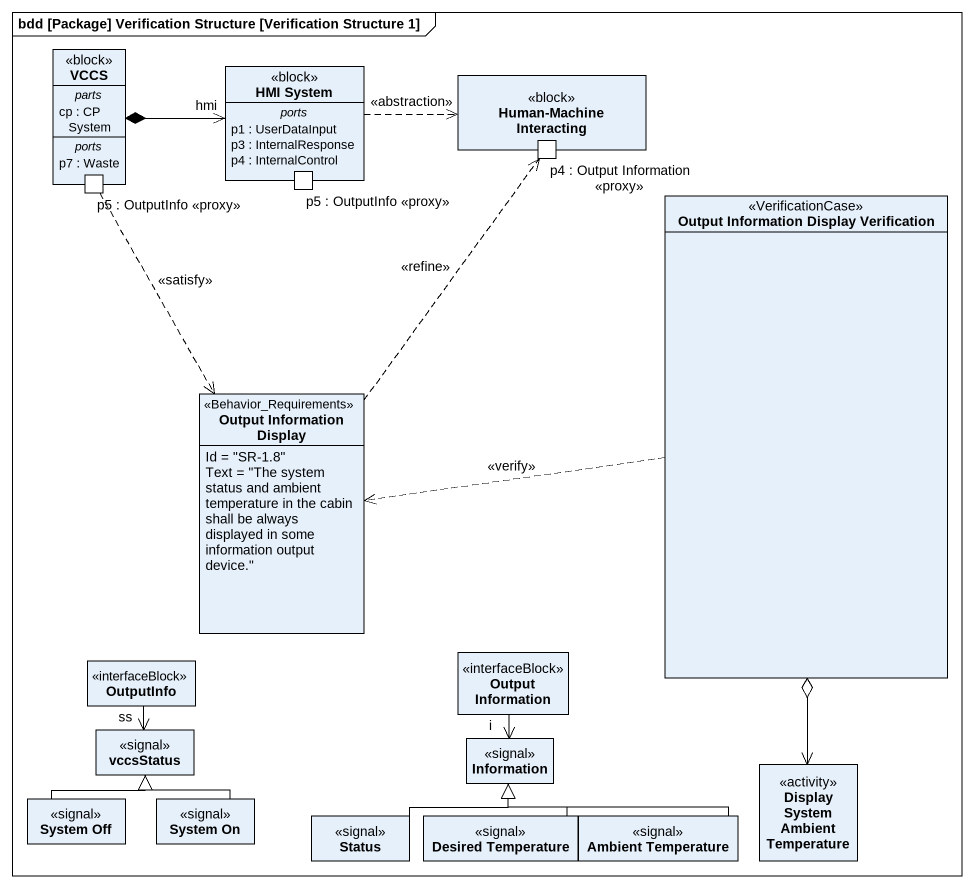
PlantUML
@startuml
mainframe bdd [Package] Verification Structure [Verification Structure 1]
allowmixing
hide circle
hide empty members
class VCCS <<block>> {
  -- parts --
  cp : CP System
  -- ports --
  p7 : Waste
  -- ports --
  p5 : OutputInfo <<proxy>>
}
class "HMI System" as HMI_System <<block>> {
  -- ports --
  p1 : UserDataInput
  p3 : InternalResponse
  p4 : InternalControl
  -- ports --
  p5 : OutputInfo <<proxy>>
}
rectangle "Human-Machine Interacting" as Human_Machine_Interacting <<block>> {
  port "p4 : Output Information <<proxy>>" as p4_Output_Information_proxy
}
class "Output Information Display Verification" as Output_Information_Display <<VerificationCase>>
class "Output Information Display" as Output_Information_Display_2 <<Behavior_Requirements>> {
  Id = "SR-1.8"
  Text = "The system status and ambient temperature in the cabin shall be always displayed in some information output device."
}
class OutputInfo <<interfaceBlock>>
class "Output Information" as Output_Information <<interfaceBlock>>
class vccsStatus <<signal>>
class Information <<signal>>
class "Display System Ambient Temperature" as Display_System_Ambient <<activity>>
class "System Off" as System_Off <<signal>>
class "System On" as System_On <<signal>>
class Status <<signal>>
class "Desired Temperature" as Desired_Temperature <<signal>>
class "Ambient Temperature" as Ambient_Temperature <<signal>>
VCCS *-right-> "hmi" HMI_System
HMI_System .right.> Human_Machine_Interacting : <<abstraction>>
VCCS ..> Output_Information_Display_2 : <<satisfy>>
Output_Information_Display .left.> Output_Information_Display_2 : <<verify>>
Output_Information_Display o--> Display_System_Ambient
Output_Information_Display_2 .up.> p4_Output_Information_proxy : <<refine>>
vccsStatus "ss" <-up- OutputInfo
Information "i" <-up- Output_Information
System_Off -up-|> vccsStatus
System_On -up-|> vccsStatus
Status -right-|> Information
Desired_Temperature -up-|> Information
Ambient_Temperature -left-|> Information
@enduml
